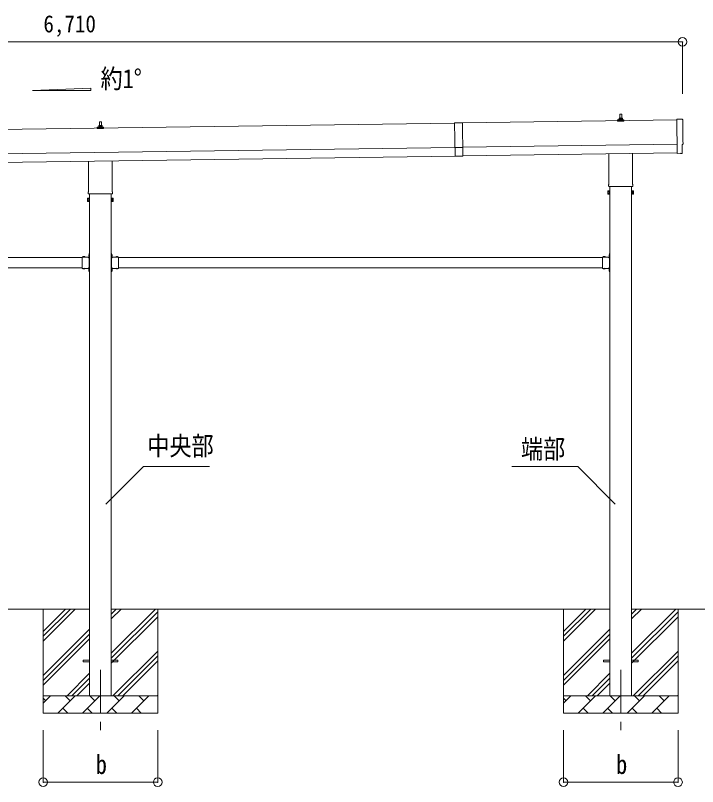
# Model space of a CAD drawing. Units: millimetres, scale not verified. Extents: x -88263 to 14131, y -29850 to 9646.
# Drawn here: x 4297 to 8230, y -704 to 3744 of the extents above; entities that cross this region are included whole.
import ezdxf
from ezdxf.enums import TextEntityAlignment as Align

# ---------------------------------------------------------------- set-up
doc = ezdxf.new("R2010")
doc.units = ezdxf.units.MM
doc.header["$LTSCALE"] = 50
doc.header["$PDMODE"] = 32
doc.header["$PDSIZE"] = 50
doc.linetypes.add('CHAIN1', pattern=[8, 5, -1, 1, -1])
doc.linetypes.add('USER8', pattern=[4, 3, -1])
for name, color, linetype, lineweight in [('0-2_建具', 4, 'Continuous', 9), ('0-4_設備', 7, 'Continuous', 9), ('0-6_手摺', 5, 'Continuous', 5), ('0-7_ハッチ', 6, 'Continuous', 9)]:
    doc.layers.add(name, color=color, linetype=linetype, lineweight=lineweight)
doc.styles.add('ＭＳ ゴシック', font='')
doc.styles.get('ＭＳ ゴシック').set_extended_font_data('MS Gothic')

msp = doc.modelspace()

# ---------------------------------------------------------------- linework, layer by layer
at = {"layer": '0-2_建具'}
for p, q in [((7781.15, 3149.75), (7781.88, 3173.28)), ((7782.88, 3174.25), (7791.43, 3174.25)), ((7792.43, 3173.28), (7793.15, 3149.75)), ((6829.38, 3123.22), (1464.43, 3046.58)), ((4781.15, 3106.9), (4781.88, 3130.42)), ((4782.88, 3131.4), (4791.43, 3131.4)), ((4792.43, 3130.42), (4793.15, 3106.9)), ((6829.37, 3124.22), (6832.11, 2932.24)), ((8109.75, 3141.51), (6874.38, 3123.87)), ((7768.9, 3134.25), (7768.9, 3141.97)), ((7805.4, 3134.25), (7768.9, 3134.25)), ((7769.29, 3142.75), (7805.02, 3142.75)), ((7769.67, 3142.94), (7776.39, 3144.57)), ((7776.77, 3144.75), (7797.54, 3144.75)), ((7777.15, 3145.54), (7777.15, 3149.75)), ((7778.15, 3149.75), (7796.15, 3149.75)), ((7797.15, 3145.54), (7797.15, 3149.75)), ((7804.64, 3142.94), (7797.92, 3144.57)), ((7805.4, 3134.25), (7805.4, 3141.97)), ((4768.9, 3091.4), (4768.9, 3099.11)), ((4805.4, 3091.4), (4768.9, 3091.4)), ((4769.29, 3099.9), (4805.02, 3099.9)), ((4769.67, 3100.08), (4776.39, 3101.71)), ((4776.77, 3101.9), (4797.54, 3101.9)), ((4777.15, 3102.68), (4777.15, 3106.9)), ((4778.15, 3106.9), (4796.15, 3106.9)), ((4797.15, 3102.68), (4797.15, 3106.9)), ((4804.64, 3100.08), (4797.92, 3101.71)), ((4805.4, 3091.4), (4805.4, 3099.11)), ((1466.43, 2906.6), (6831.38, 2983.24)), ((6876.4, 2982.38), (6831.41, 2981.74)), ((6876.38, 2983.88), (8111.75, 3001.53)), ((6877.09, 2933.89), (8112.47, 2951.53)), ((7718.85, 2770.26), (7718.85, 2945.91)), ((7855.45, 2947.86), (7855.45, 2770.26)), ((8112.51, 2948.77), (8112.52, 2947.77)), ((8132.15, 2948.05), (8139.07, 2948.51)), ((1467.15, 2856.6), (6832.1, 2933.24)), ((4718.85, 2727.41), (4718.85, 2903.05)), ((4855.45, 2905.01), (4855.45, 2727.41)), ((6877.11, 2932.89), (6832.11, 2932.24)), ((7717.15, 2761.49), (7717.15, 2766.99)), ((7857.15, 2766.99), (7857.15, 2761.49)), ((4717.15, 2718.63), (4717.15, 2724.13)), ((4855.09, 2715.13), (4719.22, 2715.13)), ((4724.65, 2715.13), (4724.65, -180.22)), ((4849.65, -180.22), (4849.65, 2715.13)), ((4857.15, 2724.13), (4857.15, 2718.63)), ((7713.15, 2731.99), (7713.91, 2733.31)), ((7713.15, 2731.99), (7713.15, 2714.99)), ((7713.15, 2714.99), (7713.91, 2713.68)), ((7720.15, 2728.4), (7713.91, 2728.4)), ((7720.15, 2718.58), (7713.91, 2718.58)), ((7855.09, 2757.99), (7719.22, 2757.99)), ((7722.65, 2714.29), (7720.15, 2714.29)), ((7724.65, 2757.99), (7724.65, -180.22)), ((7849.65, -180.22), (7849.65, 2757.99)), ((7851.65, 2714.29), (7854.15, 2714.29)), ((7854.15, 2728.4), (7860.39, 2728.4)), ((7854.15, 2718.58), (7860.39, 2718.58)), ((7861.15, 2731.99), (7860.39, 2733.31)), ((7861.15, 2714.99), (7860.39, 2713.68)), ((7861.15, 2731.99), (7861.15, 2714.99)), ((4713.15, 2689.13), (4713.91, 2690.45)), ((4713.15, 2689.13), (4713.15, 2672.13)), ((4713.15, 2672.13), (4713.91, 2670.82)), ((4720.15, 2685.54), (4713.91, 2685.54)), ((4720.15, 2675.73), (4713.91, 2675.73)), ((4720.15, 2670.82), (4713.91, 2670.82)), ((4722.65, 2671.43), (4720.15, 2671.43)), ((4851.65, 2671.43), (4854.15, 2671.43)), ((4854.15, 2685.54), (4860.39, 2685.54)), ((4854.15, 2675.73), (4860.39, 2675.73)), ((4854.15, 2670.82), (4860.39, 2670.82)), ((4861.15, 2689.13), (4860.39, 2690.45)), ((4861.15, 2672.13), (4860.39, 2670.82)), ((4861.15, 2689.13), (4861.15, 2672.13)), ((7720.15, 2713.68), (7713.91, 2713.68)), ((7854.15, 2713.68), (7860.39, 2713.68)), ((4722.14, 2366.68), (4722.65, 2366.68)), ((4722.65, 2370.78), (4724.65, 2370.78)), ((4722.65, 2370.78), (4722.65, 2350.78)), ((4722.65, 2366.68), (4722.65, 2354.88)), ((4724.65, 2363.78), (4722.65, 2363.78)), ((4724.65, 2370.78), (4724.65, 2350.78)), ((4851.65, 2370.78), (4849.65, 2370.78)), ((4849.65, 2370.78), (4849.65, 2350.78)), ((4849.65, 2363.78), (4851.65, 2363.78)), ((4851.65, 2370.78), (4851.65, 2350.78)), ((4852.16, 2366.68), (4851.65, 2366.68)), ((4851.65, 2366.68), (4851.65, 2354.88)), ((7722.14, 2366.68), (7722.65, 2366.68)), ((7722.65, 2370.78), (7724.65, 2370.78)), ((7722.65, 2370.78), (7722.65, 2350.78)), ((7722.65, 2366.68), (7722.65, 2354.88)), ((7724.65, 2363.78), (7722.65, 2363.78)), ((7724.65, 2370.78), (7724.65, 2350.78)), ((1891.65, 2347.78), (4682.65, 2347.78)), ((4682.65, 2350.78), (4682.65, 2284.78)), ((4682.65, 2350.78), (4722.65, 2350.78)), ((4685.75, 2351.29), (4685.75, 2350.78)), ((4685.75, 2350.78), (4697.55, 2350.78)), ((4724.65, 2357.78), (4722.65, 2357.78)), ((4722.65, 2346.78), (4722.65, 2288.78)), ((4849.65, 2357.78), (4851.65, 2357.78)), ((4891.65, 2350.78), (4851.65, 2350.78)), ((4851.65, 2346.78), (4851.65, 2288.78)), ((4888.55, 2350.78), (4876.75, 2350.78)), ((4888.55, 2351.29), (4888.55, 2350.78)), ((4891.65, 2350.78), (4891.65, 2284.78)), ((4891.65, 2347.78), (7682.65, 2347.78)), ((7682.65, 2350.78), (7682.65, 2284.78)), ((7682.65, 2350.78), (7722.65, 2350.78)), ((7685.75, 2351.29), (7685.75, 2350.78)), ((7685.75, 2350.78), (7697.55, 2350.78)), ((7724.65, 2357.78), (7722.65, 2357.78)), ((7722.65, 2346.78), (7722.65, 2288.78)), ((1891.65, 2287.78), (4682.65, 2287.78)), ((4682.65, 2284.78), (4722.65, 2284.78)), ((4685.75, 2284.27), (4685.75, 2284.78)), ((4685.75, 2284.78), (4697.55, 2284.78)), ((4718.65, 2287.78), (4724.15, 2287.78)), ((4722.65, 2286.78), (4718.65, 2286.78)), ((4722.14, 2280.68), (4722.65, 2280.68)), ((4722.65, 2284.78), (4722.65, 2264.78)), ((4722.65, 2280.68), (4722.65, 2268.88)), ((4724.65, 2277.78), (4722.65, 2277.78)), ((4724.65, 2271.78), (4722.65, 2271.78)), ((4724.65, 2284.78), (4724.65, 2264.78)), ((4849.65, 2284.78), (4849.65, 2264.78)), ((4849.65, 2277.78), (4851.65, 2277.78)), ((4849.65, 2271.78), (4851.65, 2271.78)), ((4855.65, 2287.78), (4850.15, 2287.78)), ((4851.65, 2286.78), (4855.65, 2286.78)), ((4851.65, 2284.78), (4851.65, 2264.78)), ((4891.65, 2284.78), (4851.65, 2284.78)), ((4852.16, 2280.68), (4851.65, 2280.68)), ((4851.65, 2280.68), (4851.65, 2268.88)), ((4888.55, 2284.78), (4876.75, 2284.78)), ((4888.55, 2284.27), (4888.55, 2284.78)), ((4891.65, 2287.78), (7682.65, 2287.78)), ((7682.65, 2284.78), (7722.65, 2284.78)), ((7685.75, 2284.27), (7685.75, 2284.78)), ((7685.75, 2284.78), (7697.55, 2284.78)), ((7718.65, 2287.78), (7724.15, 2287.78)), ((7722.65, 2286.78), (7718.65, 2286.78)), ((7722.14, 2280.68), (7722.65, 2280.68)), ((7722.65, 2284.78), (7722.65, 2264.78)), ((7722.65, 2280.68), (7722.65, 2268.88)), ((7724.65, 2277.78), (7722.65, 2277.78)), ((7724.65, 2271.78), (7722.65, 2271.78)), ((7724.65, 2284.78), (7724.65, 2264.78)), ((4722.65, 2264.78), (4724.65, 2264.78)), ((4851.65, 2264.78), (4849.65, 2264.78)), ((7722.65, 2264.78), (7724.65, 2264.78)), ((4687.15, 24.28), (4724.65, 24.28)), ((4687.15, 15.28), (4687.15, 24.28)), ((4687.15, 15.28), (4724.65, 15.28)), ((4849.65, 24.28), (4887.15, 24.28)), ((4849.65, 15.28), (4887.15, 15.28)), ((4887.15, 15.28), (4887.15, 24.28)), ((7687.15, 24.28), (7724.65, 24.28)), ((7687.15, 15.28), (7687.15, 24.28)), ((7687.15, 15.28), (7724.65, 15.28)), ((7849.65, 24.28), (7887.15, 24.28)), ((7849.65, 15.28), (7887.15, 15.28)), ((7887.15, 15.28), (7887.15, 24.28))]:
    msp.add_line(p, q, dxfattribs=at)
at = {"layer": '0-2_建具', "color": 7, "linetype": 'CHAIN1'}
for p, q in [((4787.15, -30.22), (4787.15, -379.22)), ((7787.15, -30.22), (7787.15, -379.22))]:
    msp.add_line(p, q, dxfattribs=at)
at = {"layer": '0-2_建具'}
for points in [[(6829.37, 3124.22), (6874.37, 3124.87), (6877.11, 2932.89)], [(8141.27, 3145.4), (8109.68, 3146.6), (8112.51, 2948.77)], [(8141.86, 2951.54), (8141.19, 2998.56), (8141.79, 2998.57)], [(8131.4, 2948.31), (8130.73, 2948.93), (8112.52, 2947.76)], [(7720.15, 2713.68), (7720.15, 2733.31), (7713.91, 2733.31)], [(7720.15, 2714.29), (7720.15, 2732.69), (7722.65, 2732.69)], [(7854.15, 2714.29), (7854.15, 2732.69), (7851.65, 2732.69)], [(7854.15, 2713.68), (7854.15, 2733.31), (7860.39, 2733.31)], [(4720.15, 2670.82), (4720.15, 2690.45), (4713.91, 2690.45)], [(4720.15, 2671.43), (4720.15, 2689.83), (4722.65, 2689.83)], [(4854.15, 2671.43), (4854.15, 2689.83), (4851.65, 2689.83)], [(4854.15, 2670.82), (4854.15, 2690.45), (4860.39, 2690.45)], [(4722.14, 2366.68), (4722.14, 2354.88), (4722.65, 2354.88)], [(4852.16, 2366.68), (4852.16, 2354.88), (4851.65, 2354.88)], [(7722.14, 2366.68), (7722.14, 2354.88), (7722.65, 2354.88)], [(4685.75, 2351.29), (4697.55, 2351.29), (4697.55, 2350.78)], [(4722.65, 2346.78), (4718.65, 2346.78), (4718.65, 2348.78), (4722.65, 2348.78)], [(4718.65, 2347.78), (4724.15, 2347.78), (4724.15, 2287.78)], [(4855.65, 2347.78), (4850.15, 2347.78), (4850.15, 2287.78)], [(4851.65, 2346.78), (4855.65, 2346.78), (4855.65, 2348.78), (4851.65, 2348.78)], [(4888.55, 2351.29), (4876.75, 2351.29), (4876.75, 2350.78)], [(7685.75, 2351.29), (7697.55, 2351.29), (7697.55, 2350.78)], [(7722.65, 2346.78), (7718.65, 2346.78), (7718.65, 2348.78), (7722.65, 2348.78)], [(7718.65, 2347.78), (7724.15, 2347.78), (7724.15, 2287.78)], [(4685.75, 2284.27), (4697.55, 2284.27), (4697.55, 2284.78)], [(4722.65, 2288.78), (4718.65, 2288.78), (4718.65, 2286.78)], [(4722.14, 2280.68), (4722.14, 2268.88), (4722.65, 2268.88)], [(4851.65, 2288.78), (4855.65, 2288.78), (4855.65, 2286.78)], [(4852.16, 2280.68), (4852.16, 2268.88), (4851.65, 2268.88)], [(4888.55, 2284.27), (4876.75, 2284.27), (4876.75, 2284.78)], [(7685.75, 2284.27), (7697.55, 2284.27), (7697.55, 2284.78)], [(7722.65, 2288.78), (7718.65, 2288.78), (7718.65, 2286.78)], [(7722.14, 2280.68), (7722.14, 2268.88), (7722.65, 2268.88)]]:
    msp.add_lwpolyline(points, dxfattribs=at)
for points in [[(7722.65, 2712.99), (7722.65, 2733.99), (7724.65, 2733.99), (7724.65, 2712.99)], [(7851.65, 2712.99), (7851.65, 2733.99), (7849.65, 2733.99), (7849.65, 2712.99)], [(4722.65, 2670.13), (4722.65, 2691.13), (4724.65, 2691.13), (4724.65, 2670.13)], [(4851.65, 2670.13), (4851.65, 2691.13), (4849.65, 2691.13), (4849.65, 2670.13)]]:
    msp.add_lwpolyline(points, close=True, dxfattribs=at)
at = {"layer": '0-2_建具', "linetype": 'USER8'}
for points in [[(4720.04, 2363.28), (4722.82, 2361.92), (4723.43, 2360.78)], [(4720.04, 2358.28), (4722.82, 2359.63), (4723.43, 2360.78)], [(4854.26, 2363.28), (4851.49, 2361.92), (4850.88, 2360.78)], [(4854.26, 2358.28), (4851.49, 2359.63), (4850.88, 2360.78)], [(7720.04, 2363.28), (7722.82, 2361.92), (7723.43, 2360.78)], [(7720.04, 2358.28), (7722.82, 2359.63), (7723.43, 2360.78)], [(4689.15, 2353.39), (4690.51, 2350.61), (4691.65, 2350)], [(4694.15, 2353.39), (4692.8, 2350.61), (4691.65, 2350)], [(4880.15, 2353.39), (4881.51, 2350.61), (4882.65, 2350)], [(4885.15, 2353.39), (4883.8, 2350.61), (4882.65, 2350)], [(7689.15, 2353.39), (7690.51, 2350.61), (7691.65, 2350)], [(7694.15, 2353.39), (7692.8, 2350.61), (7691.65, 2350)], [(4689.15, 2282.17), (4690.51, 2284.94), (4691.65, 2285.55)], [(4694.15, 2282.17), (4692.8, 2284.94), (4691.65, 2285.55)], [(4720.04, 2277.28), (4722.82, 2275.92), (4723.43, 2274.78)], [(4720.04, 2272.28), (4722.82, 2273.63), (4723.43, 2274.78)], [(4854.26, 2277.28), (4851.49, 2275.92), (4850.88, 2274.78)], [(4854.26, 2272.28), (4851.49, 2273.63), (4850.88, 2274.78)], [(4880.15, 2282.17), (4881.51, 2284.94), (4882.65, 2285.55)], [(4885.15, 2282.17), (4883.8, 2284.94), (4882.65, 2285.55)], [(7689.15, 2282.17), (7690.51, 2284.94), (7691.65, 2285.55)], [(7694.15, 2282.17), (7692.8, 2284.94), (7691.65, 2285.55)], [(7720.04, 2277.28), (7722.82, 2275.92), (7723.43, 2274.78)], [(7720.04, 2272.28), (7722.82, 2273.63), (7723.43, 2274.78)]]:
    msp.add_lwpolyline(points, dxfattribs=at)
at = {"layer": '0-2_建具'}
for centre, radius, start, end in [((7782.88, 3173.25), 1, 90, 178.60509), ((7791.43, 3173.25), 1, 1.39491, 90), ((4782.88, 3130.4), 1, 90, 178.60509), ((4791.43, 3130.4), 1, 1.39491, 90), ((7769.9, 3141.97), 1, 103.62699, 180), ((7776.15, 3145.54), 1, 283.62699, 0), ((7781.24, 3149.12), 4.13, 90, 171.17633), ((7778.15, 3148.75), 1, 90, 180), ((7790.49, 3149.75), 4.83, 133.60282, 180), ((7783.82, 3149.75), 4.83, 0, 46.39718), ((7793.07, 3149.12), 4.13, 8.82367, 90), ((7796.15, 3148.75), 1, 0, 90), ((7798.15, 3145.54), 1, 180, 256.37301), ((7804.4, 3141.97), 1, 0, 76.37301), ((4769.9, 3099.11), 1, 103.62699, 180), ((4776.15, 3102.68), 1, 283.62699, 0), ((4781.24, 3106.26), 4.13, 90, 171.17633), ((4778.15, 3105.9), 1, 90, 180), ((4790.49, 3106.9), 4.83, 133.60282, 180), ((4783.82, 3106.9), 4.83, 0, 46.39718), ((4793.07, 3106.26), 4.13, 8.82367, 90), ((4796.15, 3105.9), 1, 0, 90), ((4798.15, 3102.68), 1, 180, 256.37301), ((4804.4, 3099.11), 1, 0, 76.37301), ((7721.15, 2766.99), 4, 125.09963, 180), ((7721.15, 2761.49), 4, 180, 194.47751), ((7721.15, 2761.49), 4, 194.47751, 241.04498), ((7853.15, 2761.49), 4, 298.95502, 345.52249), ((7853.15, 2766.99), 4, 0, 54.90037), ((7853.15, 2761.49), 4, 345.52249, 360), ((4721.15, 2724.13), 4, 125.09963, 180), ((4721.15, 2718.63), 4, 180, 194.47751), ((4721.15, 2718.63), 4, 194.47751, 241.04498), ((4853.15, 2718.63), 4, 298.95502, 345.52249), ((4853.15, 2724.13), 4, 0, 54.90037), ((4853.15, 2718.63), 4, 345.52249, 360), ((7717.5, 2730.85), 4.34, 145.61575, 214.38425), ((7729.39, 2723.49), 16.24, 162.41205, 197.58795), ((7717.5, 2716.13), 4.34, 145.61575, 214.38425), ((7844.91, 2723.49), 16.24, 342.41205, 17.58795), ((7856.81, 2730.85), 4.34, 325.61575, 34.38425), ((7856.81, 2716.13), 4.34, 325.61575, 34.38425), ((4717.5, 2688), 4.34, 145.61575, 214.38425), ((4729.39, 2680.63), 16.24, 162.41205, 197.58795), ((4717.5, 2673.27), 4.34, 145.61575, 214.38425), ((4844.91, 2680.63), 16.24, 342.41205, 17.58795), ((4856.81, 2688), 4.34, 325.61575, 34.38425), ((4856.81, 2673.27), 4.34, 325.61575, 34.38425), ((4727.89, 2360.78), 8.23, 134.2189, 225.7811), ((4846.42, 2360.78), 8.23, 314.2189, 45.7811), ((7727.89, 2360.78), 8.23, 134.2189, 225.7811), ((4691.65, 2345.55), 8.23, 44.2189, 135.7811), ((4722.65, 2350.78), 2, 270, 0), ((4851.65, 2350.78), 2, 180, 270), ((4882.65, 2345.55), 8.23, 44.2189, 135.7811), ((7691.65, 2345.55), 8.23, 44.2189, 135.7811), ((7722.65, 2350.78), 2, 270, 0), ((4691.65, 2290.01), 8.23, 224.2189, 315.7811), ((4727.89, 2274.78), 8.23, 134.2189, 225.7811), ((4722.65, 2284.78), 2, 0, 90), ((4851.65, 2284.78), 2, 90, 180), ((4846.42, 2274.78), 8.23, 314.2189, 45.7811), ((4882.65, 2290.01), 8.23, 224.2189, 315.7811), ((7691.65, 2290.01), 8.23, 224.2189, 315.7811), ((7727.89, 2274.78), 8.23, 134.2189, 225.7811), ((7722.65, 2284.78), 2, 0, 90)]:
    msp.add_arc(centre, radius, start, end, dxfattribs=at)
for centre, major_axis, ratio, start_param, end_param in [((8141.16, 3142.4), (3, 0.04), 0.99863, 6.2683889, 7.8016218), ((12907.54, 3140.06), (-4762.89, -68.04), 0.99863, 6.2683889, 6.2976778), ((8141.73, 3002.97), (4.41, 0.06), 0.99863, 4.712389, 6.2976778), ((8132.08, 2949.04), (0.737, -0.68), 0.9974, 4.712389, 5.5252311), ((8138.86, 2951.5), (2.21, -2.04), 0.9974, 5.5252311, 7.0411395)]:
    msp.add_ellipse(centre, major_axis=major_axis, ratio=ratio, start_param=start_param, end_param=end_param, dxfattribs=at)
at = {"layer": '0-4_設備', "color": 4}
for p, q in [((4396.14, 3312.08), (4732.14, 3324.5)), ((4732.14, 3312.08), (4396.14, 3312.08)), ((4732.14, 3324.5), (4732.14, 3312.08))]:
    msp.add_line(p, q, dxfattribs=at)
at = {"layer": '0-4_設備'}
for p, q in [((4724.65, 319.78), (1849.65, 319.78)), ((4457.15, 319.78), (4457.15, -280.22)), ((4457.15, 134.73), (4642.2, 319.78)), ((4457.15, 163.01), (4613.92, 319.78)), ((4457.15, 191.3), (4585.64, 319.78)), ((7724.65, 319.78), (4849.65, 319.78)), ((4849.65, 64.68), (5104.75, 319.78)), ((4849.65, 262.67), (4906.76, 319.78)), ((4849.65, 290.95), (4878.48, 319.78)), ((5117.15, 319.78), (5117.15, -280.22)), ((7457.15, 319.78), (7457.15, -280.22)), ((7457.15, 134.73), (7642.2, 319.78)), ((7457.15, 163.01), (7613.92, 319.78)), ((7457.15, 191.3), (7585.64, 319.78)), ((7849.65, 64.68), (8104.75, 319.78)), ((7849.65, 262.67), (7906.76, 319.78)), ((7849.65, 290.95), (7878.48, 319.78)), ((8441.77, 319.78), (7849.65, 319.78)), ((8117.15, 319.78), (8117.15, -280.22)), ((4849.65, 36.39), (5117.15, 303.89)), ((4849.65, 8.11), (5117.15, 275.61)), ((7849.65, 36.39), (8117.15, 303.89)), ((7849.65, 8.11), (8117.15, 275.61)), ((4457.15, -63.26), (4724.65, 204.24)), ((7457.15, -63.26), (7724.65, 204.24)), ((4457.15, -91.55), (4724.65, 175.95)), ((4457.15, -119.83), (4724.65, 147.67)), ((7457.15, -91.55), (7724.65, 175.95)), ((7457.15, -119.83), (7724.65, 147.67)), ((4859.31, -180.22), (5117.15, 77.62)), ((4887.59, -180.22), (5117.15, 49.34)), ((7859.31, -180.22), (8117.15, 77.62)), ((7887.59, -180.22), (8117.15, 49.34)), ((4915.88, -180.22), (5117.15, 21.05)), ((7915.88, -180.22), (8117.15, 21.05)), ((4594.75, -180.22), (4724.65, -50.32)), ((4623.04, -180.22), (4724.65, -78.61)), ((7594.75, -180.22), (7724.65, -50.32)), ((7623.04, -180.22), (7724.65, -78.61)), ((4651.32, -180.22), (4724.65, -106.89)), ((7651.32, -180.22), (7724.65, -106.89)), ((5113.87, -180.22), (5117.15, -176.94)), ((8113.87, -180.22), (8117.15, -176.94)), ((4457.15, -180.22), (5117.15, -180.22)), ((4457.15, -223.12), (4500.05, -180.22)), ((4471.49, -208.78), (4457.15, -194.44)), ((4541.47, -280.22), (4641.47, -180.22)), ((4612.91, -208.78), (4584.36, -180.22)), ((4682.89, -280.22), (4782.89, -180.22)), ((4754.34, -208.78), (4725.78, -180.22)), ((4824.31, -280.22), (4924.31, -180.22)), ((4895.76, -208.78), (4867.2, -180.22)), ((4965.73, -280.22), (5065.73, -180.22)), ((5037.18, -208.78), (5008.62, -180.22)), ((7457.15, -180.22), (8117.15, -180.22)), ((7457.15, -223.12), (7500.05, -180.22)), ((7471.49, -208.78), (7457.15, -194.44)), ((7541.47, -280.22), (7641.47, -180.22)), ((7612.91, -208.78), (7584.36, -180.22)), ((7682.89, -280.22), (7782.89, -180.22)), ((7754.34, -208.78), (7725.78, -180.22)), ((7824.31, -280.22), (7924.31, -180.22)), ((7895.76, -208.78), (7867.2, -180.22)), ((7965.73, -280.22), (8065.73, -180.22)), ((8037.18, -208.78), (8008.62, -180.22)), ((4570.02, -251.67), (4598.57, -280.22)), ((4711.44, -251.67), (4740, -280.22)), ((4852.86, -251.67), (4881.42, -280.22)), ((4994.29, -251.67), (5022.84, -280.22)), ((7570.02, -251.67), (7598.57, -280.22)), ((7711.44, -251.67), (7740, -280.22)), ((7852.86, -251.67), (7881.42, -280.22)), ((7994.29, -251.67), (8022.84, -280.22)), ((5117.15, -280.22), (4457.15, -280.22)), ((8117.15, -280.22), (7457.15, -280.22))]:
    msp.add_line(p, q, dxfattribs=at)
at = {"layer": '0-6_手摺', "color": 6, "lineweight": 9}
for p, q in [((1433.15, 3592.01), (8143.15, 3592.01)), ((8143.15, 3592.01), (8143.15, 3292.01)), ((4457.15, -679.22), (4457.15, -379.22)), ((5117.15, -679.22), (5117.15, -379.22)), ((7457.15, -679.22), (7457.15, -379.22)), ((8117.15, -679.22), (8117.15, -379.22)), ((4457.15, -679.22), (5117.15, -679.22)), ((7457.15, -679.22), (8117.15, -679.22))]:
    msp.add_line(p, q, dxfattribs=at)
at = {"layer": '0-6_手摺', "color": 6}
for p in [(8143.15, 3592.01), (4457.15, -679.22), (5117.15, -679.22), (7457.15, -679.22), (8117.15, -679.22)]:
    msp.add_point(p, dxfattribs=at)
at = {"layer": '0-7_ハッチ'}
for points in [[(5416.1, 1141.85), (5034.79, 1141.85), (4818.78, 925.85)], [(7158.2, 1141.85), (7539.52, 1141.85), (7755.52, 925.85)]]:
    msp.add_lwpolyline(points, dxfattribs=at)

# ---------------------------------------------------------------- texts
at = {"layer": '0-4_設備', "style": 'ＭＳ ゴシック', "width": 0.85}
msp.add_text('約1°', height=110, dxfattribs=at).set_placement((4787.82, 3291.86), align=Align.BOTTOM_LEFT)
at = {"layer": '0-6_手摺', "color": 7, "style": 'ＭＳ ゴシック'}
for s, height, width, p in [('6,710', 98.97, 0.9, (4458.15, 3617.01)), ('b', 110, 0.85, (4760.9, -664.22)), ('b', 110, 0.85, (7760.9, -664.22))]:
    msp.add_text(s, height=height, dxfattribs=dict(at, width=width)).set_placement(p, align=Align.BOTTOM_LEFT)
at = {"layer": '0-7_ハッチ', "color": 7, "style": 'ＭＳ ゴシック', "width": 0.85}
for s, p in [('中央部', (5057.42, 1173.2)), ('端部', (7211.91, 1155.54))]:
    msp.add_text(s, height=110, dxfattribs=at).set_placement(p, align=Align.BOTTOM_LEFT)

doc.saveas('drawing.dxf')
